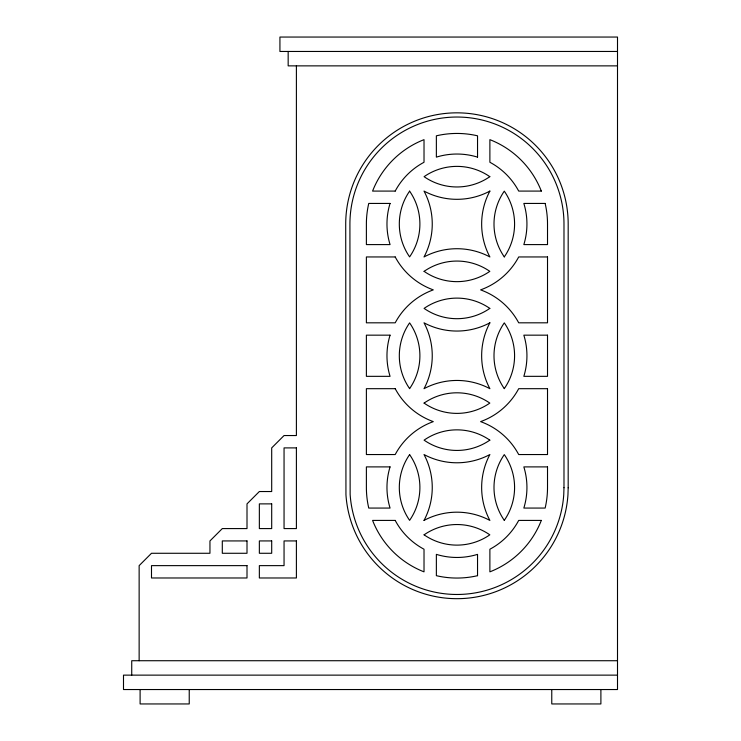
<?xml version="1.0" encoding="UTF-8"?>
<svg xmlns="http://www.w3.org/2000/svg" width="741" height="741" viewBox="0 0 741 741"><rect width="100%" height="100%" fill="white"/><g stroke="black" fill="none" stroke-linecap="round" stroke-linejoin="round"><path stroke-width="1.11" d="M617.503 51.462L279.931 51.462L279.931 37.05L617.503 37.05L617.503 689.538L123.497 689.538L123.497 675.134L617.503 675.134M617.503 65.866L288.166 65.866L288.166 51.462M617.503 660.722L131.731 660.722L131.731 675.134M600.895 689.538L600.895 703.95L551.767 703.95L551.767 689.538M296.4 65.866L296.4 435.541L284.053 435.541L271.697 447.897L271.697 491.533L259.35 491.533L247.003 503.88L247.003 528.583L222.3 528.583L209.953 540.93L209.953 553.277L151.497 553.277L139.141 565.633L139.141 660.722M189.233 689.538L189.233 703.95L140.105 703.95L140.105 689.538M563.984 487.708L563.762 494.432A107.047 107.047 0 0 1 456.947 594.477A107.047 107.047 0 0 1 350.141 494.432L349.919 224.06A107.037 107.037 0 0 1 456.947 117.032A107.037 107.037 0 0 1 563.984 224.06L563.984 487.708M568.18 487.773L567.958 494.71A111.243 111.243 0 0 1 456.947 598.682A111.243 111.243 0 0 1 345.945 494.71L345.714 224.06A111.233 111.233 0 0 1 456.947 112.836A111.233 111.233 0 0 1 568.18 224.06L568.18 487.773M395.203 191.085L372.584 191.085A90.569 90.569 0 0 1 424.019 139.651L424.019 162.27A69.987 69.987 0 0 0 395.203 191.085M541.319 191.085L518.7 191.085A69.987 69.987 0 0 0 489.884 162.27L489.884 139.651A90.569 90.569 0 0 1 541.319 191.085M390.062 203.432L368.749 203.432A90.569 90.569 0 0 0 366.387 224.014L366.387 244.595L390.062 244.595A69.987 69.987 0 0 1 390.062 203.432M545.144 203.432L523.841 203.432A69.987 69.987 0 0 1 523.841 244.595L547.516 244.595L547.516 224.014A90.569 90.569 0 0 0 545.144 203.432M395.203 256.951L366.387 256.951L366.387 322.817L395.203 322.817A69.987 69.987 0 0 1 433.3 289.879A69.987 69.987 0 0 1 395.203 256.951M547.516 256.951L518.7 256.951A69.987 69.987 0 0 1 480.594 289.879A69.987 69.987 0 0 1 518.7 322.817L547.516 322.817L547.516 256.951M390.062 335.164L366.387 335.164L366.387 376.335L390.062 376.335A69.987 69.987 0 0 1 390.062 335.164M547.516 335.164L523.841 335.164A69.987 69.987 0 0 1 523.841 376.335L547.516 376.335L547.516 335.164M395.203 388.682L366.387 388.682L366.387 454.548L395.203 454.548A69.987 69.987 0 0 1 433.3 421.62A69.987 69.987 0 0 1 395.203 388.682M547.516 388.682L518.7 388.682A69.987 69.987 0 0 1 480.594 421.62A69.987 69.987 0 0 1 518.7 454.548L547.516 454.548L547.516 388.682M296.4 447.897L284.053 447.897L284.053 528.583L296.4 528.583L296.4 447.897M390.062 466.895L366.387 466.895L366.387 487.485A90.569 90.569 0 0 0 368.749 508.067L390.062 508.067A69.987 69.987 0 0 1 390.062 466.895M547.516 466.895L523.841 466.895A69.987 69.987 0 0 1 523.841 508.067L545.144 508.067A90.569 90.569 0 0 0 547.516 487.485L547.516 466.895M271.697 503.88L259.35 503.88L259.35 528.583L271.697 528.583L271.697 503.88M395.203 520.414L372.584 520.414A90.569 90.569 0 0 0 424.019 571.848L424.019 549.229A69.987 69.987 0 0 1 395.203 520.414M541.319 520.414L518.7 520.414A69.987 69.987 0 0 1 489.884 549.229L489.884 571.848A90.569 90.569 0 0 0 541.319 520.414M247.003 540.93L222.3 540.93L222.3 553.277L247.003 553.277L247.003 540.93M271.697 540.93L259.35 540.93L259.35 553.277L271.697 553.277L271.697 540.93M296.4 540.93L284.053 540.93L284.053 565.633L259.35 565.633L259.35 577.98L296.4 577.98L296.4 540.93M247.003 565.633L151.497 565.633L151.497 577.98L247.003 577.98L247.003 565.633M477.537 157.129L477.537 135.816A90.569 90.569 0 0 0 436.366 135.816L436.366 157.129A69.987 69.987 0 0 1 477.537 157.129M477.537 575.683L477.537 554.37A69.987 69.987 0 0 1 436.366 554.37L436.366 575.683A90.569 90.569 0 0 0 477.537 575.683M504.288 520.349A57.631 57.631 0 0 0 504.288 454.613A57.631 57.631 0 0 0 504.288 520.349M424.084 534.826A57.631 57.631 0 0 0 489.82 534.826A57.631 57.631 0 0 0 424.084 534.826M409.606 454.613A57.631 57.631 0 0 0 409.606 520.349A57.631 57.631 0 0 0 409.606 454.613M489.82 440.145A57.631 57.631 0 0 0 424.084 440.145A57.631 57.631 0 0 0 489.82 440.145M504.288 256.886A57.631 57.631 0 0 0 504.288 191.15A57.631 57.631 0 0 0 504.288 256.886M424.084 271.354A57.631 57.631 0 0 0 489.82 271.354A57.631 57.631 0 0 0 424.084 271.354M409.606 191.15A57.631 57.631 0 0 0 409.606 256.886A57.631 57.631 0 0 0 409.606 191.15M489.82 176.673A57.631 57.631 0 0 0 424.084 176.673A57.631 57.631 0 0 0 489.82 176.673M409.606 388.617A57.631 57.631 0 0 0 409.606 322.881A57.631 57.631 0 0 0 409.606 388.617M504.288 388.617A57.631 57.631 0 0 0 504.288 322.881A57.631 57.631 0 0 0 504.288 388.617M424.084 403.095A57.631 57.631 0 0 0 489.82 403.095A57.631 57.631 0 0 0 424.084 403.095M489.82 308.404A57.631 57.631 0 0 0 424.084 308.404A57.631 57.631 0 0 0 489.82 308.404M424.019 520.414A69.987 69.987 0 0 0 424.019 454.548A69.987 69.987 0 0 0 489.884 454.548A69.987 69.987 0 0 0 489.884 520.414A69.987 69.987 0 0 0 424.019 520.414M489.884 322.817A69.987 69.987 0 0 0 489.884 388.682A69.987 69.987 0 0 0 424.019 388.682A69.987 69.987 0 0 0 424.019 322.817A69.987 69.987 0 0 0 489.884 322.817M489.884 191.085A69.987 69.987 0 0 0 489.884 256.951A69.987 69.987 0 0 0 424.019 256.951A69.987 69.987 0 0 0 424.019 191.085A69.987 69.987 0 0 0 489.884 191.085"/></g></svg>
